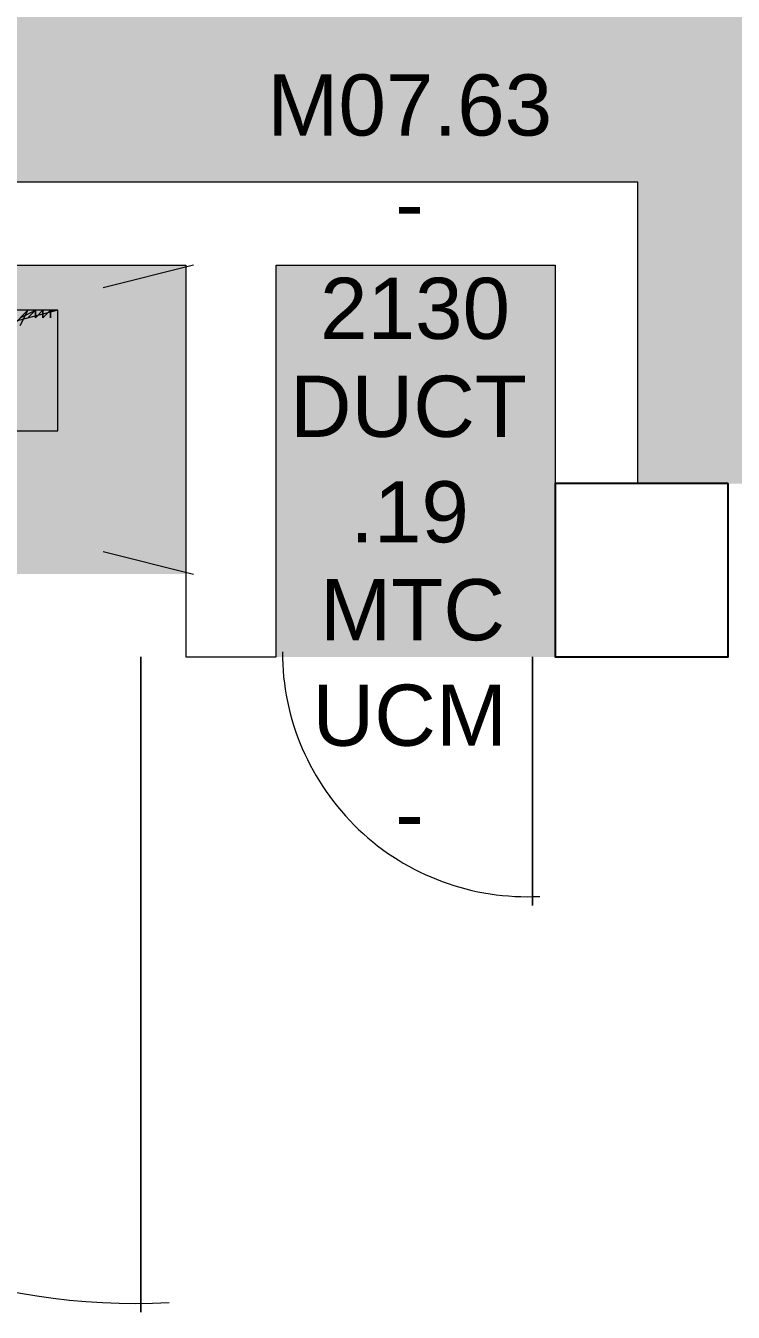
# Model space of a CAD drawing. Header units: millimetres. Extents: x 0 to 58.8, y 0 to 18.9.
# Drawn here: x 37.589 to 38.532, y 10.236 to 11.95 of the extents above; entities that cross this region are included whole.
import ezdxf

# ---------------------------------------------------------------- set-up
doc = ezdxf.new("R2010")
doc.units = ezdxf.units.MM
for name, color, linetype in [('PDF_014407$BL', 7, 'Continuous'), ('PDF_014407$DR', 7, 'Continuous'), ('PDF_014407$EQ', 7, 'Continuous'), ('PDF_014407$WA', 7, 'Continuous'), ('PDF_014407$WA-EXT', 7, 'Continuous'), ('PDF_Text', 7, 'Continuous')]:
    doc.layers.add(name, color=color, linetype=linetype)
doc.layers.add('PDF_014407$HL-TMP', color=7, linetype='Continuous', true_color=0x800000)
doc.styles.add('PDF ArialMT', font='arial.ttf')

msp = doc.modelspace()

# ---------------------------------------------------------------- linework, layer by layer
at = {"layer": 'PDF_014407$BL', "lineweight": 9}
for points in [[(37.8125, 11.6309), (37.6921, 11.6008)], [(37.6921, 11.2495), (37.8125, 11.2193)]]:
    msp.add_lwpolyline(points, dxfattribs=at)
at = {"layer": 'PDF_014407$DR', "lineweight": 0}
for points in [[(37.7423, 11.1089), (37.7423, 10.2356), (37.7423, 11.1089)], [(38.2643, 11.1089), (38.2643, 10.7776), (38.2643, 11.1089)]]:
    msp.add_lwpolyline(points, dxfattribs=at)
for centre, radius in [((37.7352, 11.1156), 0.8683), ((38.2573, 11.1156), 0.3263)]:
    msp.add_arc(centre, radius, 180, 272.9553, dxfattribs=at)
at = {"layer": 'PDF_014407$EQ', "lineweight": 9}
for points in [[(37.0195, 11.4101), (37.6318, 11.4101), (37.6318, 11.5707), (36.106, 11.5707), (36.106, 11.4101), (36.7183, 11.4101), (36.7183, 11.5707), (36.106, 11.4101)], [(37.5716, 11.5506), (37.5917, 11.5707), (37.5716, 11.5506), (37.5917, 11.5707), (37.5716, 11.5506), (37.5917, 11.5707), (37.5716, 11.5506), (37.5917, 11.5707), (37.5716, 11.5506), (37.5917, 11.5707), (37.5716, 11.5506), (37.5917, 11.5707), (37.5716, 11.5506), (37.5917, 11.5707), (37.5716, 11.5506), (37.5917, 11.5707), (37.5816, 11.5506), (37.5917, 11.5707), (37.5816, 11.5506), (37.5917, 11.5707), (37.5816, 11.5506), (37.5917, 11.5707), (37.5816, 11.5506), (37.5917, 11.5707), (37.5816, 11.5506), (37.5917, 11.5707), (37.5816, 11.5506), (37.5917, 11.5707), (37.5816, 11.5506), (37.5917, 11.5707), (37.5816, 11.5506), (37.5917, 11.5707), (37.5816, 11.5506), (37.5917, 11.5707), (37.5816, 11.5506), (37.5917, 11.5707), (37.5816, 11.5506), (37.5917, 11.5707), (37.5816, 11.5506), (37.5917, 11.5707), (37.5816, 11.5506), (37.5917, 11.5707), (37.5816, 11.5506), (37.5917, 11.5707), (37.5816, 11.5506), (37.5917, 11.5707), (37.5816, 11.5506), (37.5917, 11.5707), (37.5816, 11.5606), (37.5917, 11.5707), (37.5816, 11.5606), (37.5917, 11.5707), (37.5816, 11.5606), (37.5917, 11.5707), (37.5816, 11.5606), (37.5917, 11.5707), (37.5816, 11.5606), (37.6017, 11.5707), (37.5917, 11.5606), (37.6017, 11.5707), (37.5917, 11.5606), (37.6017, 11.5707), (37.5917, 11.5606), (37.6017, 11.5707), (37.5917, 11.5606), (37.6017, 11.5707), (37.5917, 11.5606), (37.6017, 11.5707), (37.5917, 11.5606), (37.6017, 11.5707), (37.5917, 11.5606), (37.6017, 11.5707), (37.5917, 11.5606), (37.6017, 11.5707), (37.5917, 11.5606), (37.6017, 11.5707), (37.5917, 11.5606), (37.6017, 11.5707), (37.5917, 11.5606), (37.6017, 11.5707), (37.5917, 11.5606), (37.6017, 11.5707), (37.5917, 11.5606), (37.6017, 11.5707), (37.5917, 11.5606), (37.6017, 11.5707), (37.5917, 11.5606), (37.6017, 11.5707), (37.5917, 11.5606), (37.6017, 11.5707), (37.5917, 11.5606), (37.6017, 11.5707), (37.5917, 11.5606), (37.6017, 11.5707), (37.5917, 11.5606), (37.6017, 11.5707), (37.5917, 11.5606), (37.6017, 11.5707), (37.5917, 11.5606), (37.6017, 11.5707), (37.6017, 11.5606), (37.6017, 11.5707), (37.6017, 11.5606), (37.6017, 11.5707), (37.6017, 11.5606), (37.6017, 11.5707), (37.6017, 11.5606), (37.6017, 11.5707), (37.6017, 11.5606), (37.6017, 11.5707), (37.6017, 11.5606), (37.6017, 11.5707), (37.6017, 11.5606), (37.6118, 11.5707), (37.6017, 11.5606), (37.6118, 11.5707), (37.6017, 11.5606), (37.6118, 11.5707), (37.6017, 11.5606), (37.6118, 11.5707), (37.6017, 11.5606), (37.6118, 11.5707), (37.6017, 11.5606), (37.6118, 11.5707), (37.6017, 11.5606), (37.6118, 11.5707), (37.6017, 11.5606), (37.6118, 11.5707), (37.6017, 11.5606), (37.6118, 11.5707), (37.6017, 11.5606), (37.6118, 11.5707), (37.6017, 11.5606), (37.6118, 11.5707), (37.6017, 11.5606), (37.6118, 11.5707), (37.6017, 11.5606), (37.6118, 11.5707), (37.6017, 11.5606), (37.6118, 11.5707), (37.6017, 11.5606), (37.6118, 11.5707), (37.6118, 11.5606), (37.6118, 11.5707), (37.6118, 11.5606), (37.6118, 11.5707), (37.6118, 11.5606), (37.6118, 11.5707), (37.6118, 11.5606), (37.6118, 11.5707), (37.6118, 11.5606), (37.6118, 11.5707), (37.6118, 11.5606), (37.6118, 11.5707), (37.6118, 11.5606), (37.6118, 11.5707), (37.6118, 11.5606), (37.6118, 11.5707), (37.6118, 11.5606), (37.6118, 11.5707), (37.6118, 11.5606), (37.6118, 11.5707), (37.6118, 11.5606), (37.6118, 11.5707), (37.6118, 11.5606), (37.6118, 11.5707), (37.6118, 11.5606), (37.6118, 11.5707), (37.6118, 11.5606), (37.6218, 11.5707), (37.6118, 11.5606), (37.6218, 11.5707), (37.6118, 11.5606), (37.6218, 11.5707), (37.6118, 11.5606), (37.6218, 11.5707), (37.6118, 11.5606), (37.6218, 11.5707), (37.6118, 11.5606), (37.6218, 11.5707), (37.6118, 11.5606), (37.6218, 11.5707), (37.6118, 11.5606), (37.6218, 11.5707), (37.6218, 11.5606), (37.6218, 11.5707), (37.6218, 11.5606), (37.6218, 11.5707), (37.6218, 11.5606), (37.6218, 11.5707), (37.6218, 11.5606), (37.6218, 11.5707), (37.6218, 11.5606), (37.6218, 11.5707), (37.6218, 11.5606), (37.6218, 11.5707), (37.6218, 11.5606), (37.6218, 11.5707), (37.6218, 11.5606), (37.6218, 11.5707), (37.6218, 11.5606), (37.6218, 11.5707), (37.6218, 11.5606), (37.6218, 11.5707), (37.6218, 11.5606), (37.6218, 11.5707), (37.6218, 11.5606), (37.6218, 11.5707), (37.6218, 11.5606), (37.6218, 11.5707), (37.6218, 11.5606), (37.6218, 11.5707), (37.6218, 11.5606), (37.6218, 11.5707), (37.6218, 11.5606), (37.6218, 11.5707), (37.6318, 11.5707), (37.0195, 11.4101)]]:
    msp.add_lwpolyline(points, dxfattribs=at)
at = {"layer": 'PDF_014407$HL-TMP', "transparency": 33554559}
for points in [[(43.3337, 17.0216), (35.9353, 17.0216), (43.3337, 11.7413)], [(35.9353, 17.0216), (43.3337, 11.7413), (35.9353, 11.7413)], [(43.3337, 11.7413), (38.4048, 11.7413), (43.3337, 11.3398)], [(38.4048, 11.7413), (43.3337, 11.3398), (38.4048, 11.3398)]]:
    msp.add_solid(points, dxfattribs=at)
at = {"layer": 'PDF_014407$HL-TMP', "color": 191, "true_color": 0xbb77ff, "transparency": 33554559}
for points in [[(37.8025, 11.6309), (35.9353, 11.6309), (37.8025, 11.2193)], [(35.9353, 11.6309), (37.8025, 11.2193), (35.9353, 11.2193)], [(38.2944, 11.6309), (37.9229, 11.6309), (38.2944, 11.1089)], [(37.9229, 11.6309), (38.2944, 11.1089), (37.9229, 11.1089)]]:
    msp.add_solid(points, dxfattribs=at)
at = {"layer": 'PDF_014407$WA', "lineweight": 20}
for points in [[(38.4048, 11.3398), (38.4048, 11.7413), (35.9353, 11.7413)], [(35.9353, 11.6309), (37.8025, 11.6309), (37.8025, 11.1089), (37.9229, 11.1089), (37.9229, 11.6309), (38.2944, 11.6309), (38.2944, 11.3398)]]:
    msp.add_lwpolyline(points, dxfattribs=at)
at = {"layer": 'PDF_014407$WA-EXT', "lineweight": 25}
msp.add_lwpolyline([(38.5253, 11.3398), (38.2944, 11.3398), (38.2944, 11.1089), (38.5253, 11.1089)], close=True, dxfattribs=at)

# ---------------------------------------------------------------- texts
at = {"layer": 'PDF_Text', "char_height": 0.0815, "attachment_point": 4, "style": 'PDF ArialMT'}
for s, insert in [('M07.63', (37.9109, 11.8437)), ('-', (38.0816, 11.7132)), ('2130', (37.9812, 11.5727)), ('DUCT', (37.941, 11.4422)), ('.19', (38.0214, 11.3016)), ('MTC', (37.9812, 11.1711)), ('UCM', (37.9712, 11.0306)), ('-', (38.0816, 10.9001))]:
    msp.add_mtext(s, dxfattribs=dict(at, insert=insert))

doc.saveas('drawing.dxf')
